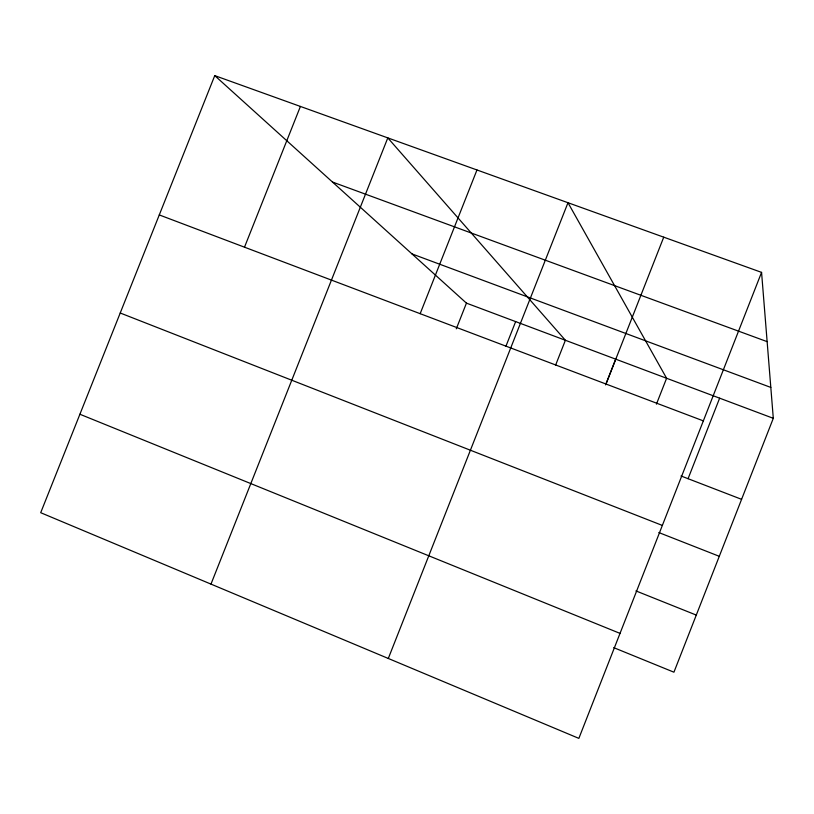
<?xml version="1.0" encoding="UTF-8"?>
<svg xmlns="http://www.w3.org/2000/svg" width="814" height="814" viewBox="0 0 814 814"><rect width="100%" height="100%" fill="white"/><g stroke="black" fill="none" stroke-linecap="round" stroke-linejoin="round"><path stroke-width="1.22" d="M605.596 384.9L615.71 359.157M606.003 384.025L663.736 237.179M656.43 404.151L666.605 378.256L567.989 202.717L388.298 658.475M761.568 272.375L578.856 738.379L40.7 512.698L214.754 75.621L761.568 272.375L773.3 418.315L673.931 672.191L613.705 647.639M688.074 478.693L719.637 398.168M456.298 328.805L466.442 303.134L214.754 75.621M505.921 346.255L515.649 321.601M555.636 365.069L565.394 340.272L387.8 137.892L210.979 584.106M420.166 313.685L476.973 169.973M244.495 247.191L300.407 106.441M332.478 182.041L767.134 341.646M411.996 253.917L770.817 387.423M466.442 303.134L773.3 418.315M159.279 214.927L703.347 420.879M681.013 475.976L741.585 499.328M120.228 313.003L662.352 525.437M658.831 532.559L719.281 556.308M635.938 590.923L696.275 615.079M79.904 414.245L620.024 633.384"/></g></svg>
